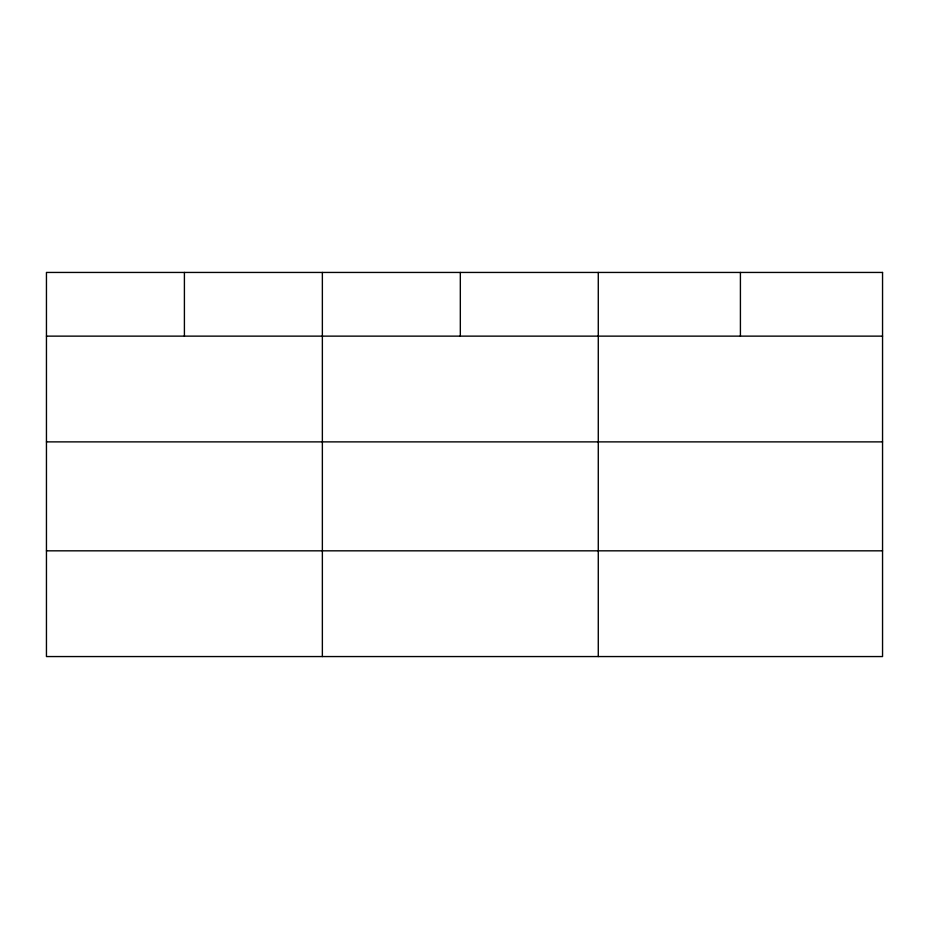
<?xml version="1.0" encoding="UTF-8"?>
<svg xmlns="http://www.w3.org/2000/svg" width="929" height="929" viewBox="0 0 929 929"><rect width="100%" height="100%" fill="white"/><g stroke="black" fill="none" stroke-linecap="round" stroke-linejoin="round"><path stroke-width="1.39" d="M46.45 336.135L882.55 336.135M46.45 441.879L882.55 441.879M46.45 550.827L882.55 550.827M740.413 272.441L740.413 336.135M598.276 272.441L598.276 656.559M460.319 272.441L460.319 336.135M322.363 272.441L322.363 656.559M184.406 272.441L184.406 336.135M882.55 272.441L46.45 272.441L46.45 656.559L882.55 656.559L882.55 272.441"/></g></svg>
